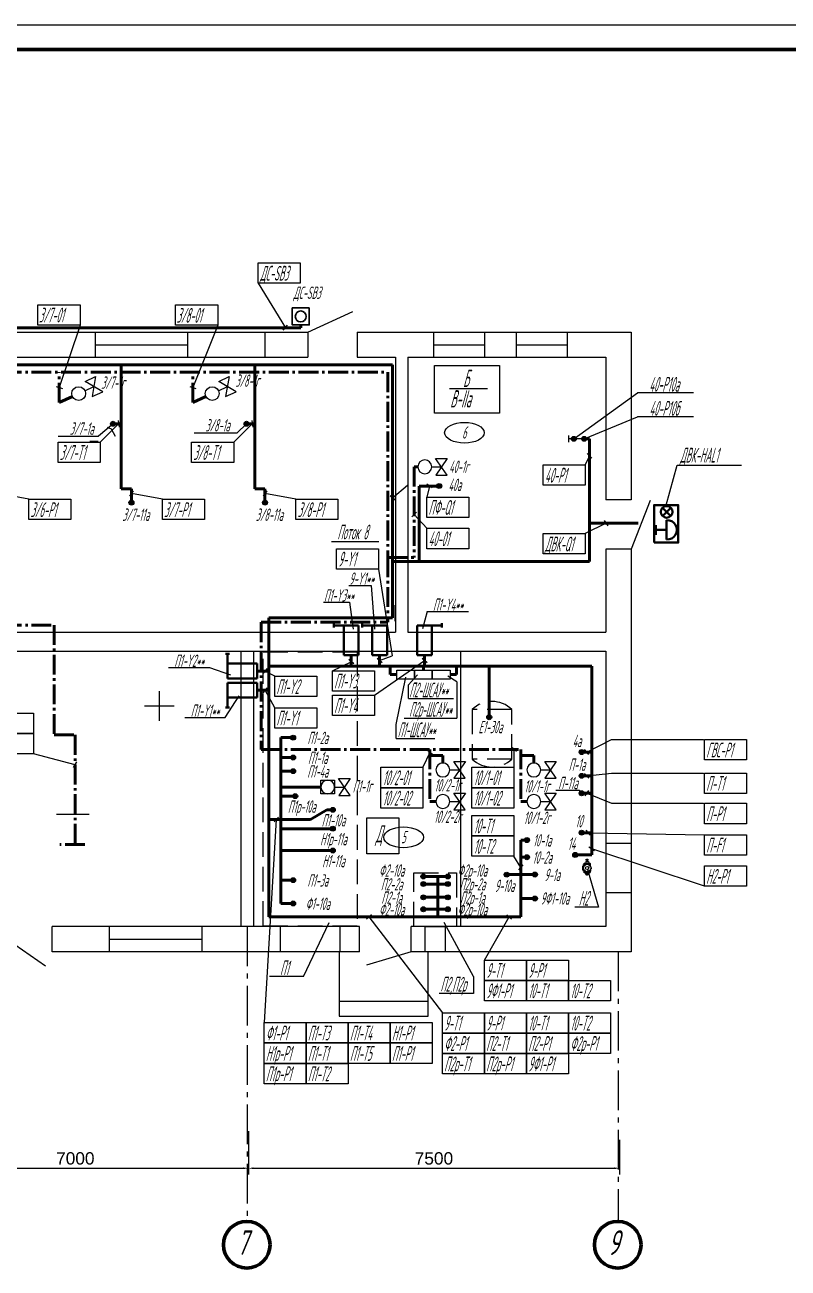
# Model space of a CAD drawing. Header units: millimetres. Extents: x -680 to 9204, y -4430 to 7779.
# Drawn here: x 4175.1 to 4329.4, y -3058.2 to -2806.8 of the extents above; entities that cross this region are included whole.
import ezdxf
from ezdxf.enums import TextEntityAlignment as Align

# ---------------------------------------------------------------- set-up
doc = ezdxf.new("R2010")
doc.units = ezdxf.units.MM
doc.linetypes.add('gost5', pattern=[7, 5, -2, 0])
doc.linetypes.add('gost6', pattern=[12, 8, -1.5, 1, -1.5])
doc.layers.get('Defpoints').update_dxf_attribs({"color": 33})
for name, color, linetype, lineweight in [('Арматура', 1, 'Continuous', 25), ('Выноска', 137, 'Continuous', 20), ('Датчики', 31, 'Continuous', 50), ('Невидимая', 7, 'gost5', 25), ('оборудование', 7, 'Continuous', 40), ('Первичник', 210, 'Continuous', 25), ('Пн.кабель', 4, 'Continuous', 50), ('Строительный', 7, 'Continuous', 25), ('Текст_КИП', 2, 'Continuous', 25), ('Толст.рамка', 7, 'Continuous', 60), ('Тонк.рамка', 10, 'Continuous', 20), ('Эл.кабель', 2, 'Continuous', 50)]:
    doc.layers.add(name, color=color, linetype=linetype, lineweight=lineweight)
doc.layers.add('Осевая', color=130, linetype='gost6')
doc.layers.add('Текст.', color=51, linetype='Continuous')
doc.styles.add('Simplex', font='simplex.shx', dxfattribs={"width": 0.7, "oblique": 15})
doc.styles.get("Standard").update_dxf_attribs({"font": 'arial.ttf'})
doc.dimstyles.new('ISO-25', dxfattribs={"dimtxt": 2.5, "dimasz": 2.5, "dimexe": 1.25, "dimexo": 0.625, "dimtad": 1, "dimtxsty": 'Standard', "dimcen": 2.5, "dimadec": 0, "dimazin": 0, "dimtfac": 1, "dimtmove": 0, "dimatfit": 3, "dimfxl": 1, "dimarcsym": 0})
doc.dimstyles.get("Standard").update_dxf_attribs({"dimtxt": 0.18, "dimasz": 0.18, "dimexe": 0.18, "dimexo": 0.0625, "dimgap": 0.09, "dimtad": 0, "dimtih": 1, "dimtoh": 1, "dimdec": 4, "dimzin": 0, "dimdsep": 46, "dimtxsty": 'Standard', "dimcen": 0.09, "dimadec": 0, "dimazin": 0, "dimtfac": 1, "dimtdec": 4, "dimtofl": 0, "dimtmove": 0, "dimatfit": 3, "dimfxl": 1, "dimtolj": 1, "dimtzin": 0, "dimarcsym": 0})

# ---------------------------------------------------------------- blocks, each defined once
blk = doc.blocks.new('A$C1EE30751')
at = {"layer": 'Арматура', "linetype": 'ByBlock'}
for p, q in [((4.84, -1.65), (0, 1.68)), ((0, 1.68), (0, -1.68)), ((0, -1.68), (4.84, 1.66)), ((2.43, 2.83), (2.43, 0)), ((4.84, 1.66), (4.84, -1.65))]:
    blk.add_line(p, q, dxfattribs=at)
blk.add_circle((2.43, 4.83), 2, dxfattribs=at)
blk = doc.blocks.new('Конечник')
at = {"layer": 'оборудование', "color": 0}
for p, q in [((8067.69, -7992.4), (8068.54, -7992.4)), ((8068.12, -7997.4), (8068.12, -7992.4)), ((8068.12, -7994.4), (8074.12, -7994.4)), ((8074.12, -7994.4), (8074.12, -7997.4)), ((8074.12, -7997.4), (8068.12, -7997.4))]:
    blk.add_line(p, q, dxfattribs=at)
blk = doc.blocks.new('*D55')
at = {"color": 0, "lineweight": -2, "ltscale": 0.2, "transparency": 16777216}
for p, q in [((4220.32, -3030.51), (4220.32, -3039.23)), ((4150.32, -3037.36), (4150.32, -3036.73)), ((4151.32, -3037.98), (4219.32, -3037.98))]:
    blk.add_line(p, q, dxfattribs=at)
at = {"color": 0, "ltscale": 0.2, "transparency": 16777216}
for points in [[(4151.32, -3037.81), (4151.32, -3038.15), (4150.32, -3037.98)], [(4219.32, -3037.81), (4219.32, -3038.15), (4220.32, -3037.98)]]:
    blk.add_solid(points, dxfattribs=at)
at = {"layer": 'Defpoints', "color": 0, "ltscale": 0.2, "transparency": 16777216}
for p in [(4220.32, -3029.88), (4150.32, -3037.98), (4220.32, -3037.98)]:
    blk.add_point(p, dxfattribs=at)
at = {"color": 0, "ltscale": 0.2, "transparency": 16777216, "insert": (4185.32, -3036), "char_height": 2.5, "attachment_point": 5, "bg_fill": 3, "box_fill_scale": 1.1, "bg_fill_color": 256, "bg_fill_true_color": 13158600, "bg_fill_transparency": 0}
blk.add_mtext('7000', dxfattribs=at)
blk = doc.blocks.new('_None')
blk = doc.blocks.new('*D56')
at = {"color": 0, "lineweight": -2, "ltscale": 0.2, "transparency": 16777216}
for p, q in [((4295.32, -3032.26), (4295.32, -3039.23)), ((4220.32, -3034.62), (4220.32, -3039.23)), ((4221.32, -3037.98), (4294.32, -3037.98))]:
    blk.add_line(p, q, dxfattribs=at)
at = {"color": 0, "ltscale": 0.2, "transparency": 16777216}
for points in [[(4221.32, -3037.81), (4221.32, -3038.15), (4220.32, -3037.98)], [(4294.32, -3037.81), (4294.32, -3038.15), (4295.32, -3037.98)]]:
    blk.add_solid(points, dxfattribs=at)
at = {"layer": 'Defpoints', "color": 0, "ltscale": 0.2, "transparency": 16777216}
for p in [(4295.32, -3031.64), (4220.32, -3034), (4295.32, -3037.98)]:
    blk.add_point(p, dxfattribs=at)
at = {"color": 0, "ltscale": 0.2, "transparency": 16777216, "insert": (4257.82, -3036), "char_height": 2.5, "attachment_point": 5, "bg_fill": 3, "box_fill_scale": 1.1, "bg_fill_color": 256, "bg_fill_true_color": 13158600, "bg_fill_transparency": 0}
blk.add_mtext('7500', dxfattribs=at)

msp = doc.modelspace()

# ---------------------------------------------------------------- hatches: boundary and pattern name
at = {"layer": 'Первичник'}
h = msp.add_hatch(color=256, dxfattribs=at)
edge = h.paths.add_edge_path()
edge.add_arc((4192.944, -2887.445), 0.5, 0, 360)
h = msp.add_hatch(color=256, dxfattribs=at)
edge = h.paths.add_edge_path()
edge.add_arc((4219.944, -2887.445), 0.5, 0, 360)
h = msp.add_hatch(color=256, dxfattribs=at)
edge = h.paths.add_edge_path()
edge.add_arc((4286.105, -2890.485), 0.5, 0, 360)
h = msp.add_hatch(color=256, dxfattribs=at)
edge = h.paths.add_edge_path()
edge.add_arc((4288.18, -2890.485), 0.5, 0, 360)
h = msp.add_hatch(color=256, dxfattribs=at)
edge = h.paths.add_edge_path()
edge.add_arc((4258.898, -2900.031), 0.5, 0, 360)
h = msp.add_hatch(color=256, dxfattribs=at)
edge = h.paths.add_edge_path()
edge.add_arc((4196.666, -2903.381), 0.5, 0, 360)
h = msp.add_hatch(color=256, dxfattribs=at)
edge = h.paths.add_edge_path()
edge.add_arc((4223.666, -2903.381), 0.5, 0, 360)
h = msp.add_hatch(color=256, dxfattribs=at)
edge = h.paths.add_edge_path()
edge.add_arc((4269, -2946.774), 0.5, 0, 360)
h = msp.add_hatch(color=256, dxfattribs=at)
edge = h.paths.add_edge_path()
edge.add_arc((4229.367, -2950.908), 0.5, 0, 360)
h = msp.add_hatch(color=256, dxfattribs=at)
edge = h.paths.add_edge_path()
edge.add_arc((4287.686, -2953.826), 0.5, 0, 360)
h = msp.add_hatch(color=256, dxfattribs=at)
edge = h.paths.add_edge_path()
edge.add_arc((4229.367, -2954.937), 0.5, 0, 360)
h = msp.add_hatch(color=256, dxfattribs=at)
edge = h.paths.add_edge_path()
edge.add_arc((4229.367, -2957.688), 0.5, 0, 360)
h = msp.add_hatch(color=256, dxfattribs=at)
edge = h.paths.add_edge_path()
edge.add_arc((4287.686, -2958.626), 0.5, 0, 360)
h = msp.add_hatch(color=256, dxfattribs=at)
edge = h.paths.add_edge_path()
edge.add_arc((4229.78, -2962.727), 0.5, 0, 360)
h = msp.add_hatch(color=256, dxfattribs=at)
edge = h.paths.add_edge_path()
edge.add_arc((4287.686, -2962.157), 0.5, 0, 360)
h = msp.add_hatch(color=256, dxfattribs=at)
edge = h.paths.add_edge_path()
edge.add_arc((4237.383, -2965.503), 0.5, 0, 360)
h = msp.add_hatch(color=256, dxfattribs=at)
edge = h.paths.add_edge_path()
edge.add_arc((4237.383, -2969.314), 0.5, 0, 360)
h = msp.add_hatch(color=256, dxfattribs=at)
edge = h.paths.add_edge_path()
edge.add_arc((4276.626, -2971.621), 0.5, 0, 360)
h = msp.add_hatch(color=256, dxfattribs=at)
edge = h.paths.add_edge_path()
edge.add_arc((4287.686, -2970.133), 0.5, 0, 360)
h = msp.add_hatch(color=256, dxfattribs=at)
edge = h.paths.add_edge_path()
edge.add_arc((4237.383, -2973.739), 0.5, 0, 360)
h = msp.add_hatch(color=256, dxfattribs=at)
edge = h.paths.add_edge_path()
edge.add_arc((4276.626, -2975.085), 0.5, 0, 360)
h = msp.add_hatch(color=256, dxfattribs=at)
edge = h.paths.add_edge_path()
edge.add_arc((4286.393, -2974.627), 0.5, 0, 360)
h = msp.add_hatch(color=256, dxfattribs=at)
edge = h.paths.add_edge_path()
edge.add_arc((4255.681, -2978.983), 0.5, 0, 360)
h = msp.add_hatch(color=256, dxfattribs=at)
edge = h.paths.add_edge_path()
edge.add_arc((4260.63, -2978.983), 0.5, 0, 360)
h = msp.add_hatch(color=256, dxfattribs=at)
edge = h.paths.add_edge_path()
edge.add_arc((4272.532, -2978.607), 0.5, 0, 360)
h = msp.add_hatch(color=256, dxfattribs=at)
edge = h.paths.add_edge_path()
edge.add_arc((4278.24, -2978.598), 0.5, 0, 360)
h = msp.add_hatch(color=256, dxfattribs=at)
edge = h.paths.add_edge_path()
edge.add_arc((4229.367, -2979.731), 0.5, 0, 360)
h = msp.add_hatch(color=256, dxfattribs=at)
edge = h.paths.add_edge_path()
edge.add_arc((4255.681, -2980.507), 0.5, 0, 360)
h = msp.add_hatch(color=256, dxfattribs=at)
edge = h.paths.add_edge_path()
edge.add_arc((4260.63, -2980.507), 0.5, 0, 360)
h = msp.add_hatch(color=256, dxfattribs=at)
edge = h.paths.add_edge_path()
edge.add_arc((4229.367, -2984.429), 0.5, 0, 360)
h = msp.add_hatch(color=256, dxfattribs=at)
edge = h.paths.add_edge_path()
edge.add_arc((4255.681, -2983.198), 0.5, 0, 360)
h = msp.add_hatch(color=256, dxfattribs=at)
edge = h.paths.add_edge_path()
edge.add_arc((4260.63, -2983.198), 0.5, 0, 360)
h = msp.add_hatch(color=256, dxfattribs=at)
edge = h.paths.add_edge_path()
edge.add_arc((4278.24, -2983.448), 0.5, 0, 360)
h = msp.add_hatch(color=256, dxfattribs=at)
edge = h.paths.add_edge_path()
edge.add_arc((4255.681, -2985.612), 0.5, 0, 360)
h = msp.add_hatch(color=256, dxfattribs=at)
edge = h.paths.add_edge_path()
edge.add_arc((4260.63, -2985.612), 0.5, 0, 360)

# ---------------------------------------------------------------- linework, layer by layer
at = {"color": 6}
for p, q in [((4257.958, -2875.682), (4271.097, -2875.682)), ((4257.958, -2885.294), (4257.958, -2875.682)), ((4271.097, -2875.682), (4271.097, -2885.294)), ((4260.983, -2880.305), (4268.65, -2880.305)), ((4271.097, -2885.294), (4257.958, -2885.294)), ((4244.232, -2967.13), (4250.706, -2967.13)), ((4244.232, -2974.427), (4244.232, -2967.13)), ((4250.706, -2967.13), (4250.706, -2974.427)), ((4250.706, -2974.427), (4244.232, -2974.427))]:
    msp.add_line(p, q, dxfattribs=at)
for p, q in [((4285.116, -2891.137), (4285.116, -2889.833)), ((4288.18, -2890.485), (4285.116, -2890.485)), ((4263.275, -2989.104), (4263.275, -2933.404)), ((4231.485, -2999.202), (4236.629, -2988.318)), ((4265.846, -2999.202), (4259.87, -2988.318)), ((4231.485, -2999.202), (4224.548, -2999.202)), ((4265.846, -2999.202), (4265.846, -3002.669)), ((4265.846, -3002.669), (4258.909, -3002.669))]:
    msp.add_line(p, q)
at = {"lineweight": 40, "ltscale": 0.2}
for p, q in [((4305.706, -2906.093), (4304.041, -2904.428)), ((4305.706, -2904.428), (4304.041, -2906.093)), ((4302.686, -2909.876), (4302.686, -2907.956)), ((4304.867, -2906.92), (4304.867, -2910.846)), ((4304.867, -2908.883), (4302.669, -2908.883))]:
    msp.add_line(p, q, dxfattribs=at)
at = {"color": 3, "ltscale": 0.2}
for p, q in [((4202.308, -2947.504), (4202.308, -2941.504)), ((4199.308, -2944.504), (4205.308, -2944.504)), ((4180.644, -2994.204), (4180.644, -2989.104))]:
    msp.add_line(p, q, dxfattribs=at)
at = {"color": 4, "ltscale": 0.6}
msp.add_line((4181.502, -2966.404), (4188.102, -2966.404), dxfattribs=at)
at = {"color": 121}
for p, q in [((4289.541, -2976.516), (4288.041, -2976.516)), ((4288.339, -2976.266), (4289.251, -2976.266)), ((4289.101, -2975.611), (4288.479, -2975.611)), ((4289.077, -2975.925), (4288.506, -2975.925)), ((4288.506, -2975.925), (4288.506, -2976.031)), ((4289.077, -2975.963), (4288.506, -2975.963)), ((4289.077, -2976.031), (4288.506, -2976.031)), ((4288.925, -2975.524), (4288.632, -2975.524)), ((4288.925, -2975.699), (4288.632, -2975.699)), ((4288.886, -2975.822), (4288.697, -2975.822)), ((4288.886, -2975.822), (4288.886, -2975.925)), ((4289.077, -2975.925), (4289.077, -2976.031)), ((4287.841, -2976.903), (4287.841, -2977.628)), ((4287.841, -2976.903), (4288.088, -2976.903)), ((4287.841, -2977.628), (4288.088, -2977.628)), ((4287.916, -2976.903), (4287.916, -2977.628)), ((4288.465, -2976.591), (4288.041, -2976.591)), ((4288.465, -2977.941), (4288.041, -2977.941)), ((4289.541, -2978.016), (4288.041, -2978.016)), ((4288.089, -2977.004), (4288.089, -2976.591)), ((4288.089, -2977.527), (4288.089, -2977.941)), ((4288.339, -2978.266), (4289.251, -2978.266)), ((4289.077, -2978.5), (4288.506, -2978.5)), ((4288.506, -2978.607), (4288.506, -2978.5)), ((4289.077, -2978.568), (4288.506, -2978.568)), ((4289.077, -2978.607), (4288.506, -2978.607)), ((4288.697, -2978.709), (4288.697, -2978.607)), ((4288.886, -2978.709), (4288.697, -2978.709)), ((4288.886, -2978.709), (4288.886, -2978.607)), ((4289.077, -2978.607), (4289.077, -2978.5)), ((4289.541, -2976.591), (4289.118, -2976.591)), ((4289.541, -2977.941), (4289.118, -2977.941)), ((4289.494, -2977.004), (4289.494, -2976.591)), ((4289.494, -2977.527), (4289.494, -2977.941))]:
    msp.add_line(p, q, dxfattribs=at)
at = {"color": 121, "ltscale": 3}
for p, q in [((4288.506, -2976.031), (4288.434, -2976.266)), ((4288.697, -2975.822), (4288.697, -2975.925)), ((4289.077, -2976.031), (4289.149, -2976.266)), ((4288.506, -2978.5), (4288.434, -2978.266)), ((4289.077, -2978.5), (4289.149, -2978.266)), ((4289.492, -2977.202), (4289.72, -2977.202)), ((4289.492, -2977.322), (4289.72, -2977.322))]:
    msp.add_line(p, q, dxfattribs=at)
at = {"color": 121, "linetype": 'Continuous', "ltscale": 10}
msp.add_line((4287.981, -2977.628), (4287.981, -2977.916), dxfattribs=at)
at = {"color": 3, "lineweight": 30}
msp.add_lwpolyline([(4232.612, -2864.004), (4229.18, -2864.004), (4229.18, -2867.436), (4232.612, -2867.436)], close=True, dxfattribs=at)
at = {"lineweight": 40, "ltscale": 0.2}
msp.add_lwpolyline([(4302.342, -2911.465), (4302.342, -2903.874), (4307.203, -2903.874), (4307.203, -2911.465)], close=True, dxfattribs=at)
for points in [[(4250.303, -2939.091), (4250.303, -2937.238), (4253.898, -2937.238), (4253.898, -2939.091)], [(4253.898, -2939.091), (4253.898, -2937.238), (4257.494, -2937.238), (4257.494, -2939.091)], [(4257.494, -2939.091), (4257.494, -2937.238), (4261.09, -2937.238), (4261.09, -2939.091)], [(4234.95, -2959.494), (4237.75, -2959.494), (4237.75, -2962.294), (4234.95, -2962.294)]]:
    msp.add_lwpolyline(points, close=True)
at = {"color": 7, "lineweight": 30}
msp.add_circle((4230.899, -2865.746), 1.115, dxfattribs=at)
at = {"lineweight": 40, "ltscale": 0.2}
msp.add_circle((4304.867, -2905.254), 1.178, dxfattribs=at)
at = {"color": 121}
for radius in [0.75, 0.325]:
    msp.add_circle((4288.791, -2977.266), radius, dxfattribs=at)
at = {"lineweight": 60}
for centre in [(4219.98, -3053.46), (4294.98, -3053.46)]:
    msp.add_circle(centre, 4.718, dxfattribs=at)
at = {"lineweight": 40, "ltscale": 0.2}
msp.add_arc((4304.957, -2908.885), 1.963, 267.39365, 92.60635, dxfattribs=at)
at = {"color": 121}
for centre, start, end in [((4288.339, -2976.516), 90, 180), ((4289.244, -2976.516), 0, 90), ((4288.339, -2978.016), 180, 270), ((4289.244, -2978.016), 270, 0)]:
    msp.add_arc(centre, 0.25, start, end, dxfattribs=at)
at = {"layer": 'Defpoints'}
for p, q in [((4191.745, -2888.103), (4192.547, -2888.466)), ((4192.547, -2888.466), (4193.402, -2889.92)), ((4192.57, -2888.453), (4193.402, -2889.92)), ((4189.949, -2891.055), (4188.262, -2891.041))]:
    msp.add_line(p, q, dxfattribs=at)
at = {"layer": 'Defpoints', "ltscale": 0.2}
msp.add_line((4249.987, -2927.366), (4249.987, -2924.144), dxfattribs=at)
at = {"layer": 'Defpoints'}
for centre in [(4263.984, -2889.251), (4251.693, -2971.066)]:
    msp.add_ellipse(centre, major_axis=(-4, 0), ratio=0.525, dxfattribs=at)
at = {"layer": 'Выноска', "color": 3}
for p, q in [((4222.31, -2859.011), (4227.802, -2868.009)), ((4227.361, -2868.51), (4228.242, -2867.507)), ((4194.083, -2887.445), (4190.335, -2891.148)), ((4193.988, -2886.784), (4194.178, -2888.106)), ((4221.083, -2887.445), (4217.335, -2891.148)), ((4220.988, -2886.784), (4221.178, -2888.106)), ((4288.795, -2893.421), (4289.711, -2894.392)), ((4289.253, -2893.906), (4288.399, -2895.739)), ((4197.048, -2901.005), (4196.274, -2902.092)), ((4224.048, -2901.005), (4223.274, -2902.092)), ((4252.503, -2899.953), (4249.457, -2902.453)), ((4256.931, -2900.031), (4256.362, -2902.253)), ((4257.487, -2900.401), (4256.376, -2899.661)), ((4175.918, -2902.705), (4169.661, -2901.549)), ((4202.918, -2902.705), (4196.661, -2901.549)), ((4229.918, -2902.705), (4223.661, -2901.549)), ((4249.961, -2902.89), (4248.953, -2902.016)), ((4292.629, -2907.531), (4288.399, -2909.65)), ((4292.26, -2906.975), (4292.998, -2908.087)), ((4246.68, -2911.34), (4237.143, -2911.34)), ((4246.606, -2916.816), (4249.35, -2934.395)), ((4237.301, -2937.367), (4241.092, -2935.574)), ((4241.596, -2936.011), (4240.588, -2935.137)), ((4245.796, -2942.317), (4255.928, -2935.313)), ((4247.345, -2935.75), (4246.337, -2934.876)), ((4246.841, -2935.313), (4249.35, -2934.395)), ((4256.432, -2935.75), (4255.424, -2934.876)), ((4224.109, -2936.934), (4223.234, -2937.942)), ((4225.624, -2938.494), (4223.671, -2937.438)), ((4250.216, -2948.261), (4252.119, -2938.651)), ((4252.672, -2940.206), (4254.497, -2938.179)), ((4262.462, -2939.654), (4260.629, -2938.457)), ((4224.109, -2940.811), (4223.234, -2941.819)), ((4225.624, -2944.862), (4223.671, -2941.315)), ((4252.672, -2943.025), (4252.672, -2940.206)), ((4262.462, -2939.654), (4262.462, -2946.939)), ((4252.672, -2943.025), (4261.779, -2943.025)), ((4250.216, -2951.079), (4250.216, -2948.261)), ((4251.827, -2946.939), (4262.462, -2946.939)), ((4250.216, -2951.079), (4258.009, -2951.079)), ((4288.703, -2953.826), (4293.691, -2951.299)), ((4293.691, -2951.299), (4299.305, -2951.299)), ((4293.691, -2951.299), (4312.337, -2951.299)), ((4289.15, -2954.321), (4288.256, -2953.331)), ((4289.15, -2959.121), (4288.256, -2958.131)), ((4288.703, -2958.626), (4293.691, -2958.07)), ((4293.691, -2958.07), (4299.305, -2958.07)), ((4293.691, -2958.07), (4312.337, -2958.07)), ((4289.08, -2961.606), (4288.325, -2962.707)), ((4288.703, -2962.157), (4293.691, -2964.185)), ((4293.691, -2964.185), (4299.305, -2964.185)), ((4293.691, -2964.185), (4312.337, -2964.185)), ((4225.929, -2967.46), (4223.491, -3008.532)), ((4226.366, -2966.955), (4225.491, -2967.964)), ((4289.502, -2970.623), (4288.594, -2969.644)), ((4289.048, -2970.133), (4312.521, -2970.531)), ((4289.16, -2973.004), (4290.279, -2973.732)), ((4312.521, -2980.96), (4289.72, -2973.368)), ((4275.386, -2977.14), (4273.986, -2974.902)), ((4275.823, -2976.636), (4274.949, -2977.645)), ((4245.167, -2986.713), (4244.188, -2987.62)), ((4244.678, -2987.166), (4259.536, -3006.53)), ((4268.031, -2995.881), (4273.029, -2987.166)), ((4272.525, -2986.729), (4273.533, -2987.604))]:
    msp.add_line(p, q, dxfattribs=at)
at = {"layer": 'Выноска', "color": 4}
for p, q in [((4186.268, -2867.479), (4182.073, -2880.093)), ((4214.101, -2867.526), (4209.073, -2880.093)), ((4181.44, -2879.883), (4182.707, -2880.303)), ((4208.44, -2879.883), (4209.707, -2880.303)), ((4254.321, -2905.32), (4253.368, -2906.255)), ((4253.845, -2905.787), (4256.362, -2908.578)), ((4256.997, -2953.913), (4255.597, -2956.908)), ((4257.501, -2954.35), (4256.493, -2953.475)), ((4274.49, -2953.736), (4273.481, -2952.861)), ((4273.986, -2953.298), (4273.986, -2956.908)), ((4185.295, -2956.393), (4176.864, -2954.203)), ((4184.956, -2956.968), (4185.634, -2955.818))]:
    msp.add_line(p, q, dxfattribs=at)
at = {"layer": 'Выноска', "color": 6, "linetype": 'Continuous'}
for p, q in [((4286.105, -2890.485), (4299, -2881.157)), ((4310.289, -2881.157), (4299, -2881.157)), ((4288.18, -2890.485), (4299, -2886.032)), ((4310.289, -2886.032), (4299, -2886.032)), ((4192.944, -2887.445), (4189.978, -2889.94)), ((4219.944, -2887.445), (4218.045, -2889.281)), ((4181.881, -2889.94), (4189.978, -2889.94)), ((4209.345, -2889.281), (4218.045, -2889.281)), ((4304.773, -2903.874), (4307.017, -2895.787)), ((4307.017, -2895.787), (4319.973, -2895.787)), ((4240.6, -2920.124), (4245.127, -2920.124)), ((4245.099, -2920.124), (4245.812, -2928.968)), ((4235.485, -2923.513), (4240.783, -2923.513)), ((4240.783, -2923.513), (4241.472, -2928.968)), ((4256.451, -2925.385), (4255.51, -2928.926)), ((4256.451, -2925.385), (4264.801, -2925.385)), ((4204.129, -2936.724), (4212.479, -2936.724)), ((4212.479, -2936.724), (4216.702, -2938.18)), ((4215.623, -2946.866), (4218.455, -2942.423)), ((4207.448, -2946.866), (4215.623, -2946.866)), ((4287.272, -2961.567), (4282.455, -2961.567)), ((4287.686, -2962.157), (4287.272, -2961.567))]:
    msp.add_line(p, q, dxfattribs=at)
at = {"layer": 'Выноска', "color": 3}
for points in [[(4222.31, -2854.891), (4230.805, -2854.891), (4230.805, -2859.011), (4222.31, -2859.011)], [(4181.84, -2891.148), (4190.335, -2891.148), (4190.335, -2895.268), (4181.84, -2895.268)], [(4208.84, -2891.148), (4217.335, -2891.148), (4217.335, -2895.268), (4208.84, -2895.268)], [(4279.903, -2895.739), (4288.399, -2895.739), (4288.399, -2899.859), (4279.903, -2899.859)], [(4175.918, -2902.705), (4184.414, -2902.705), (4184.414, -2906.825), (4175.918, -2906.825)], [(4202.918, -2902.705), (4211.414, -2902.705), (4211.414, -2906.825), (4202.918, -2906.825)], [(4229.918, -2902.705), (4238.414, -2902.705), (4238.414, -2906.825), (4229.918, -2906.825)], [(4256.362, -2902.253), (4264.857, -2902.253), (4264.857, -2906.373), (4256.362, -2906.373)], [(4279.903, -2909.65), (4288.399, -2909.65), (4288.399, -2913.77), (4279.903, -2913.77)], [(4238.111, -2912.696), (4246.606, -2912.696), (4246.606, -2916.816), (4238.111, -2916.816)], [(4225.624, -2938.494), (4234.119, -2938.494), (4234.119, -2942.614), (4225.624, -2942.614)], [(4237.301, -2937.367), (4245.796, -2937.367), (4245.796, -2941.487), (4237.301, -2941.487)], [(4237.301, -2942.317), (4245.796, -2942.317), (4245.796, -2946.437), (4237.301, -2946.437)], [(4225.624, -2944.862), (4234.119, -2944.862), (4234.119, -2948.982), (4225.624, -2948.982)], [(4312.521, -2951.299), (4321.017, -2951.299), (4321.017, -2955.419), (4312.521, -2955.419)], [(4312.521, -2958.07), (4321.017, -2958.07), (4321.017, -2962.19), (4312.521, -2962.19)], [(4312.521, -2964.185), (4321.017, -2964.185), (4321.017, -2968.305), (4312.521, -2968.305)], [(4265.49, -2966.662), (4273.986, -2966.662), (4273.986, -2970.782), (4265.49, -2970.782)], [(4265.49, -2970.782), (4273.986, -2970.782), (4273.986, -2974.902), (4265.49, -2974.902)], [(4312.521, -2970.531), (4321.017, -2970.531), (4321.017, -2974.651), (4312.521, -2974.651)], [(4312.521, -2976.84), (4321.017, -2976.84), (4321.017, -2980.96), (4312.521, -2980.96)], [(4268.031, -2995.881), (4276.527, -2995.881), (4276.527, -3000.001), (4268.031, -3000.001)], [(4276.527, -2995.881), (4285.022, -2995.881), (4285.022, -3000.001), (4276.527, -3000.001)], [(4268.031, -3000.001), (4276.527, -3000.001), (4276.527, -3004.121), (4268.031, -3004.121)], [(4276.527, -3000.001), (4285.022, -3000.001), (4285.022, -3004.121), (4276.527, -3004.121)], [(4285.022, -3000.001), (4293.518, -3000.001), (4293.518, -3004.121), (4285.022, -3004.121)], [(4259.536, -3006.53), (4268.031, -3006.53), (4268.031, -3010.65), (4259.536, -3010.65)], [(4268.031, -3006.53), (4276.527, -3006.53), (4276.527, -3010.65), (4268.031, -3010.65)], [(4276.527, -3006.53), (4285.022, -3006.53), (4285.022, -3010.65), (4276.527, -3010.65)], [(4285.022, -3006.53), (4293.518, -3006.53), (4293.518, -3010.65), (4285.022, -3010.65)], [(4223.491, -3008.532), (4231.986, -3008.532), (4231.986, -3012.652), (4223.491, -3012.652)], [(4231.986, -3008.532), (4240.482, -3008.532), (4240.482, -3012.652), (4231.986, -3012.652)], [(4240.482, -3008.532), (4248.977, -3008.532), (4248.977, -3012.652), (4240.482, -3012.652)], [(4248.977, -3008.532), (4257.473, -3008.532), (4257.473, -3012.652), (4248.977, -3012.652)], [(4259.536, -3010.65), (4268.031, -3010.65), (4268.031, -3014.77), (4259.536, -3014.77)], [(4268.031, -3010.65), (4276.527, -3010.65), (4276.527, -3014.77), (4268.031, -3014.77)], [(4276.527, -3010.65), (4285.022, -3010.65), (4285.022, -3014.77), (4276.527, -3014.77)], [(4285.022, -3010.65), (4293.518, -3010.65), (4293.518, -3014.77), (4285.022, -3014.77)], [(4223.491, -3012.652), (4231.986, -3012.652), (4231.986, -3016.772), (4223.491, -3016.772)], [(4231.986, -3012.652), (4240.482, -3012.652), (4240.482, -3016.772), (4231.986, -3016.772)], [(4240.482, -3012.652), (4248.977, -3012.652), (4248.977, -3016.772), (4240.482, -3016.772)], [(4248.977, -3012.652), (4257.473, -3012.652), (4257.473, -3016.772), (4248.977, -3016.772)], [(4223.491, -3016.772), (4231.986, -3016.772), (4231.986, -3020.892), (4223.491, -3020.892)], [(4231.986, -3016.772), (4240.482, -3016.772), (4240.482, -3020.892), (4231.986, -3020.892)], [(4259.536, -3014.77), (4268.031, -3014.77), (4268.031, -3018.89), (4259.536, -3018.89)], [(4268.031, -3014.77), (4276.527, -3014.77), (4276.527, -3018.89), (4268.031, -3018.89)], [(4276.527, -3014.77), (4285.022, -3014.77), (4285.022, -3018.89), (4276.527, -3018.89)]]:
    msp.add_lwpolyline(points, close=True, dxfattribs=at)
at = {"layer": 'Выноска', "color": 4}
for points in [[(4177.772, -2863.359), (4186.268, -2863.359), (4186.268, -2867.479), (4177.772, -2867.479)], [(4205.605, -2863.406), (4214.101, -2863.406), (4214.101, -2867.526), (4205.605, -2867.526)], [(4256.362, -2908.578), (4264.857, -2908.578), (4264.857, -2912.698), (4256.362, -2912.698)], [(4168.368, -2945.963), (4176.864, -2945.963), (4176.864, -2950.083), (4168.368, -2950.083)], [(4168.368, -2950.083), (4176.864, -2950.083), (4176.864, -2954.203), (4168.368, -2954.203)], [(4247.101, -2956.908), (4255.597, -2956.908), (4255.597, -2961.028), (4247.101, -2961.028)], [(4265.49, -2956.908), (4273.986, -2956.908), (4273.986, -2961.028), (4265.49, -2961.028)], [(4247.101, -2961.028), (4255.597, -2961.028), (4255.597, -2965.148), (4247.101, -2965.148)], [(4265.49, -2961.028), (4273.986, -2961.028), (4273.986, -2965.148), (4265.49, -2965.148)]]:
    msp.add_lwpolyline(points, close=True, dxfattribs=at)
at = {"layer": 'Невидимая'}
for p, q in [((4273.577, -2945.228), (4265.547, -2945.228)), ((4265.547, -2945.228), (4265.547, -2955.228)), ((4273.577, -2955.228), (4273.577, -2945.228)), ((4273.577, -2955.228), (4265.547, -2955.228))]:
    msp.add_line(p, q, dxfattribs=at)
for points in [[(4242.311, -2989.004), (4223.311, -2989.004), (4223.311, -2933.567), (4242.311, -2933.567)], [(4253.727, -2978.262), (4262.394, -2978.262), (4262.394, -2989.104), (4253.727, -2989.104)], [(4226.811, -2989.004), (4238.811, -2989.004), (4238.811, -2994.204), (4226.811, -2994.204)], [(4256.061, -2989.104), (4260.061, -2989.104), (4260.061, -2994.204), (4256.061, -2994.204)]]:
    msp.add_lwpolyline(points, close=True, dxfattribs=at)
for centre, start, end in [((4269.562, -2949.384), 45.98683, 134.01317), ((4269.562, -2951.072), 225.98683, 314.01317)]:
    msp.add_arc(centre, 5.778, start, end, dxfattribs=at)
at = {"layer": 'Осевая', "color": 5}
for p, q in [((4220.061, -2989.104), (4220.061, -3048.742)), ((4295.061, -2994.204), (4295.061, -3048.742))]:
    msp.add_line(p, q, dxfattribs=at)
at = {"layer": 'Первичник'}
for centre in [(4192.944, -2887.445), (4219.944, -2887.445), (4286.105, -2890.485), (4288.18, -2890.485), (4258.898, -2900.031), (4196.666, -2903.381), (4223.666, -2903.381), (4269, -2946.774), (4229.367, -2950.908), (4287.686, -2953.826), (4229.367, -2954.937), (4229.367, -2957.688), (4287.686, -2958.626), (4229.78, -2962.727), (4287.686, -2962.157), (4237.383, -2965.503), (4237.383, -2969.314), (4276.626, -2971.621), (4287.686, -2970.133), (4237.383, -2973.739), (4276.626, -2975.085), (4286.393, -2974.627), (4255.681, -2978.983), (4260.63, -2978.983), (4272.532, -2978.607), (4278.24, -2978.598), (4229.367, -2979.731), (4255.681, -2980.507), (4260.63, -2980.507), (4229.367, -2984.429), (4255.681, -2983.198), (4260.63, -2983.198), (4278.24, -2983.448), (4255.681, -2985.612), (4260.63, -2985.612)]:
    msp.add_circle(centre, 0.5, dxfattribs=at)
at = {"layer": 'Пн.кабель', "linetype": 'gost6', "ltscale": 0.5}
for p, q in [((4014.468, -2877.033), (4248.5, -2877.033)), ((4182.073, -2883.153), (4182.073, -2877.033)), ((4209.073, -2883.153), (4209.073, -2877.033)), ((4248.5, -2877.033), (4248.5, -2916.184)), ((4184.73, -2881.926), (4182.073, -2883.153)), ((4211.73, -2881.926), (4209.073, -2883.153)), ((4253.845, -2896.141), (4253.845, -2914.461)), ((4254.563, -2896.141), (4253.845, -2896.141)), ((4248.5, -2914.461), (4248.5, -2927.571)), ((4248.5, -2914.461), (4253.845, -2914.461)), ((4014.468, -2928.156), (4181.027, -2928.156)), ((4181.027, -2928.156), (4181.027, -2950.365)), ((4222.918, -2927.571), (4248.5, -2927.571)), ((4222.918, -2927.571), (4222.918, -2953.298)), ((4181.027, -2950.365), (4185.295, -2950.365)), ((4185.295, -2950.365), (4185.295, -2972.549)), ((4222.918, -2953.298), (4275.386, -2953.298)), ((4256.997, -2953.298), (4256.997, -2963.811)), ((4275.386, -2953.298), (4275.386, -2963.811)), ((4256.997, -2954.544), (4259.616, -2954.544)), ((4259.616, -2954.544), (4259.616, -2956.043)), ((4275.386, -2954.544), (4278.005, -2954.544)), ((4278.005, -2954.544), (4278.005, -2956.043)), ((4256.997, -2963.811), (4258.216, -2963.811)), ((4275.386, -2963.811), (4276.605, -2963.811)), ((4187.244, -2972.549), (4182.179, -2972.549))]:
    msp.add_line(p, q, dxfattribs=at)
at = {"layer": 'Строительный', "ltscale": 0.6}
msp.add_line((4232.311, -2868.904), (4241.393, -2864.718), dxfattribs=at)
at = {"layer": 'Строительный', "ltscale": 0.2}
for p, q in [((4027.811, -2868.904), (4232.311, -2868.904)), ((4189.311, -2868.904), (4189.311, -2874.004)), ((4208.011, -2868.904), (4208.011, -2874.004)), ((4223.611, -2868.904), (4223.611, -2874.004)), ((4232.311, -2868.904), (4232.311, -2874.004)), ((4242.311, -2868.904), (4297.661, -2868.904)), ((4242.311, -2868.904), (4242.311, -2874.004)), ((4257.761, -2868.904), (4257.761, -2874.004)), ((4268.061, -2868.904), (4268.061, -2874.004)), ((4274.461, -2868.904), (4274.461, -2874.004)), ((4284.761, -2868.904), (4284.761, -2874.004)), ((4297.661, -2868.904), (4297.661, -2902.799)), ((4189.311, -2871.454), (4208.011, -2871.454)), ((4257.761, -2871.454), (4268.061, -2871.454)), ((4274.461, -2871.454), (4284.761, -2871.454)), ((4027.811, -2874.004), (4232.311, -2874.004)), ((4242.311, -2874.004), (4250.061, -2874.004)), ((4250.061, -2874.004), (4250.061, -2929.604)), ((4252.561, -2874.004), (4292.561, -2874.004)), ((4252.561, -2874.004), (4252.561, -2929.604)), ((4292.561, -2874.004), (4292.561, -2902.799)), ((4297.661, -2902.799), (4292.561, -2902.799)), ((4301.519, -2902.93), (4297.661, -2912.799)), ((4292.561, -2912.799), (4292.561, -2929.604)), ((4297.661, -2912.799), (4292.561, -2912.799)), ((4297.661, -2912.799), (4297.661, -2918.944)), ((4252.561, -2917.604), (4252.561, -2929.604)), ((4292.561, -2917.604), (4292.561, -2918.944)), ((4292.561, -2918.944), (4292.561, -2929.604)), ((4297.661, -2918.944), (4297.661, -2994.204)), ((4163.311, -2929.604), (4250.061, -2929.604)), ((4252.561, -2929.604), (4292.561, -2929.604)), ((4163.311, -2933.404), (4292.561, -2933.404)), ((4218.811, -2933.504), (4218.811, -2989.104)), ((4221.311, -2933.504), (4221.311, -2989.104)), ((4292.561, -2933.404), (4292.561, -2989.104)), ((4297.661, -2972.283), (4292.561, -2972.283)), ((4297.661, -2982.283), (4292.561, -2982.283)), ((4242.744, -2989.104), (4180.644, -2989.104)), ((4180.644, -2994.204), (4180.644, -2989.104)), ((4192.244, -2994.204), (4192.244, -2989.104)), ((4210.944, -2994.204), (4210.944, -2989.104)), ((4242.744, -2994.204), (4242.744, -2989.104)), ((4292.561, -2989.104), (4253.244, -2989.104)), ((4253.244, -2994.204), (4253.244, -2989.104)), ((4171.544, -2991.654), (4179.279, -2997.068)), ((4192.244, -2991.654), (4210.944, -2991.654)), ((4242.744, -2994.204), (4180.644, -2994.204)), ((4238.64, -2994.204), (4238.64, -3007.204)), ((4253.244, -2994.204), (4244.188, -2996.903)), ((4297.661, -2994.204), (4253.244, -2994.204)), ((4256.64, -3007.204), (4256.64, -2994.204)), ((4238.64, -3004.204), (4256.64, -3004.204)), ((4238.64, -3007.204), (4256.64, -3007.204))]:
    msp.add_line(p, q, dxfattribs=at)
at = {"layer": 'Толст.рамка'}
msp.add_line((3803.009, -2811.779), (4619.009, -2811.779), dxfattribs=at)
at = {"layer": 'Тонк.рамка'}
msp.add_line((3783.009, -2806.779), (4624.009, -2806.779), dxfattribs=at)
at = {"layer": 'Эл.кабель'}
for p, q in [((4012.968, -2868.009), (4230.896, -2868.009)), ((4230.896, -2867.436), (4230.896, -2868.009)), ((4012.968, -2875.533), (4249.457, -2875.533)), ((4194.621, -2900.589), (4194.621, -2875.533)), ((4221.621, -2900.589), (4221.621, -2875.533)), ((4249.457, -2875.533), (4249.457, -2915.268)), ((4192.944, -2887.445), (4194.621, -2887.445)), ((4219.944, -2887.445), (4221.621, -2887.445)), ((4288.68, -2890.485), (4289.253, -2890.485)), ((4289.253, -2915.268), (4289.253, -2890.485)), ((4194.621, -2900.589), (4196.666, -2900.589)), ((4196.666, -2900.589), (4196.666, -2903.381)), ((4221.621, -2900.589), (4223.666, -2900.589)), ((4223.666, -2900.589), (4223.666, -2903.381)), ((4254.802, -2900.031), (4258.898, -2900.031)), ((4254.802, -2900.031), (4254.802, -2915.268)), ((4299.142, -2907.531), (4289.253, -2907.531)), ((4249.457, -2915.268), (4289.253, -2915.268)), ((4249.457, -2915.268), (4249.457, -2926.656)), ((4224.418, -2926.656), (4234.097, -2926.656)), ((4224.418, -2926.656), (4224.418, -2987.166)), ((4234.097, -2926.656), (4249.457, -2926.656)), ((4241.092, -2934.203), (4241.092, -2936.423)), ((4246.841, -2934.203), (4246.841, -2936.423)), ((4255.928, -2934.203), (4255.928, -2936.423)), ((4222.087, -2937.438), (4224.406, -2937.438)), ((4289.72, -2936.423), (4224.418, -2936.423)), ((4249.001, -2938.164), (4249.001, -2936.423)), ((4250.303, -2938.164), (4249.001, -2938.164)), ((4255.696, -2937.238), (4255.696, -2936.423)), ((4261.09, -2938.164), (4262.392, -2938.164)), ((4262.392, -2938.164), (4262.392, -2936.423)), ((4269, -2946.774), (4269, -2936.423)), ((4289.72, -2974.627), (4289.72, -2936.423)), ((4222.087, -2941.315), (4224.406, -2941.315)), ((4226.893, -2950.908), (4229.367, -2950.908)), ((4226.893, -2984.429), (4226.893, -2950.908)), ((4287.686, -2953.826), (4289.72, -2953.826)), ((4226.893, -2954.937), (4229.367, -2954.937)), ((4226.893, -2957.688), (4229.367, -2957.688)), ((4287.686, -2958.626), (4289.72, -2958.626)), ((4234.95, -2960.894), (4226.893, -2960.894)), ((4226.893, -2962.727), (4229.78, -2962.727)), ((4287.686, -2962.157), (4289.72, -2962.157)), ((4236.143, -2965.503), (4232.881, -2967.46)), ((4236.143, -2965.503), (4237.383, -2965.503)), ((4232.881, -2967.46), (4224.418, -2967.46)), ((4226.893, -2969.314), (4237.383, -2969.314)), ((4287.686, -2970.133), (4289.72, -2970.133)), ((4226.893, -2973.739), (4237.383, -2973.739)), ((4275.386, -2987.166), (4275.386, -2971.621)), ((4275.386, -2971.621), (4276.626, -2971.621)), ((4275.386, -2975.085), (4276.626, -2975.085)), ((4286.393, -2974.627), (4289.72, -2974.627)), ((4255.681, -2978.983), (4260.63, -2978.983)), ((4258.623, -2987.166), (4258.623, -2978.983)), ((4275.386, -2978.607), (4272.532, -2978.607)), ((4275.386, -2978.598), (4278.24, -2978.598)), ((4226.893, -2979.731), (4229.367, -2979.731)), ((4255.681, -2980.507), (4260.63, -2980.507)), ((4255.681, -2983.198), (4260.63, -2983.198)), ((4275.386, -2983.448), (4278.24, -2983.448)), ((4226.893, -2984.429), (4229.367, -2984.429)), ((4255.681, -2985.612), (4260.63, -2985.612)), ((4224.418, -2987.166), (4275.386, -2987.166))]:
    msp.add_line(p, q, dxfattribs=at)

# ---------------------------------------------------------------- block references
at = {"yscale": 0.7, "zscale": 0.7}
for p, xscale, rotation in [((4189.784, -2881.464), 0.7, 114.8100855309056), ((4216.784, -2881.464), 0.7, 114.8100855309056), ((4259.345, -2894.44), -0.7, 90), ((4262.997, -2955.741), -0.7, 90), ((4281.386, -2955.741), -0.7, 90), ((4239.732, -2959.193), -0.7, 90), ((4262.997, -2962.109), -0.7, 90), ((4281.386, -2962.109), -0.7, 90)]:
    msp.add_blockref('A$C1EE30751', p, dxfattribs=dict(at, xscale=xscale, rotation=rotation))
at = {"layer": 'Датчики', "xscale": -1}
for p, rotation in [((-3754.808, 5139.912), 90), ((-3749.059, 5139.912), 90), ((-3852.029, -10937.215), 180)]:
    msp.add_blockref('Конечник', p, dxfattribs=dict(at, rotation=rotation))
at = {"layer": 'Датчики', "rotation": 270}
msp.add_blockref('Конечник', (12251.828, 5139.912), dxfattribs=at)
at = {"layer": 'Датчики'}
msp.add_blockref('Конечник', (-3852.029, 5058.462), dxfattribs=at)

# ---------------------------------------------------------------- texts
at = {"color": 6, "style": 'Simplex', "oblique": 15, "width": 0.4}
for s, p in [('Б', (4263.702, -2880.003)), ('В-IIа', (4261.095, -2884.142)), ('Д', (4246.019, -2972.104))]:
    msp.add_text(s, height=3.5, dxfattribs=at).set_placement(p)
at = {"lineweight": -3, "style": 'Simplex', "oblique": 15, "width": 0.6}
for s, p in [('7', (4217.966, -3055.513)), ('9', (4292.966, -3055.513))]:
    msp.add_text(s, height=5, dxfattribs=at).set_placement(p)
at = {"layer": 'Defpoints', "style": 'Simplex', "oblique": 15, "width": 0.4}
for s, p in [('6', (4263.518, -2890.449)), ('5', (4251.227, -2972.264))]:
    msp.add_text(s, height=2.5, dxfattribs=at).set_placement(p)
at = {"layer": 'Текст.', "style": 'Simplex', "oblique": 15}
for s, width, p in [('П2-ШСАУ**', 0.3, (4252.825, -2942.775)), ('П2р-ШСАУ**', 0.3, (4252.791, -2946.689)), ('П1-ШСАУ**', 0.3, (4250.485, -2950.83)), ('Н2', 0.4, (4287.075, -2984.904)), ('П1', 0.4, (4226.69, -2998.963)), ('П2,П2р', 0.4, (4259.113, -3002.264))]:
    msp.add_text(s, height=3, dxfattribs=dict(at, width=width)).set_placement(p)
at = {"layer": 'Текст_КИП', "style": 'Simplex', "oblique": 15}
for s, width, p in [('ДС-SВ3', 0.4, (4222.647, -2858.501)), ('3/7-01', 0.4, (4177.954, -2866.969)), ('3/8-01', 0.4, (4205.787, -2867.016)), ('3/7-T1', 0.4, (4182.177, -2894.758)), ('3/8-T1', 0.4, (4209.177, -2894.758)), ('ДВК-HAL1', 0.4, (4307.566, -2895.286)), ('40-P1', 0.4, (4280.241, -2899.349)), ('3/6-P1', 0.4, (4176.255, -2906.316)), ('3/7-P1', 0.4, (4203.255, -2906.316)), ('3/8-P1', 0.4, (4230.255, -2906.316)), ('ПФ-Q1', 0.4, (4256.699, -2905.863)), ('Поток 8', 0.4, (4238.285, -2910.846)), ('40-01', 0.4, (4256.699, -2912.189)), ('ДВК-Q1', 0.4, (4280.241, -2913.26)), ('9-Y1', 0.4, (4238.448, -2916.307)), ('П1-Y3', 0.4, (4237.638, -2940.978)), ('П1-Y2', 0.4, (4225.961, -2942.104)), ('П1-Y4', 0.4, (4237.638, -2945.927)), ('П1-Y1', 0.4, (4225.961, -2948.472)), ('ГВС-P1', 0.4, (4312.858, -2954.909)), ('10/2-01', 0.35, (4247.438, -2960.519)), ('10/1-01', 0.35, (4265.827, -2960.519)), ('П-T1', 0.4, (4312.858, -2961.68)), ('10/2-02', 0.35, (4247.438, -2964.639)), ('10/1-02', 0.35, (4265.827, -2964.639)), ('П-P1', 0.4, (4312.858, -2967.796)), ('10-T1', 0.35, (4265.827, -2970.272)), ('10-T2', 0.35, (4265.827, -2974.392)), ('П-F1', 0.4, (4312.858, -2974.142)), ('Н2-P1', 0.4, (4312.858, -2980.45)), ('9-T1', 0.35, (4268.368, -2999.492)), ('9-P1', 0.35, (4276.864, -2999.492)), ('9Ф1-P1', 0.35, (4268.368, -3003.612)), ('10-T1', 0.35, (4276.864, -3003.612)), ('10-T2', 0.35, (4285.36, -3003.612)), ('Ф1-Р1', 0.4, (4223.828, -3012.143)), ('П1-Т3', 0.4, (4232.323, -3012.143)), ('П1-Т4', 0.4, (4240.819, -3012.143)), ('Н1-Р1', 0.4, (4249.314, -3012.143)), ('9-T1', 0.35, (4259.873, -3010.141)), ('9-P1', 0.35, (4268.368, -3010.141)), ('10-T1', 0.35, (4276.864, -3010.141)), ('10-T2', 0.35, (4285.36, -3010.141)), ('Ф2-Р1', 0.4, (4259.873, -3014.261)), ('П2-Т1', 0.4, (4268.368, -3014.261)), ('П2-Р1', 0.4, (4276.864, -3014.261)), ('Ф2р-Р1', 0.4, (4285.36, -3014.261)), ('Н1р-Р1', 0.4, (4223.828, -3016.263)), ('П1-Т1', 0.4, (4232.323, -3016.263)), ('П1-Т5', 0.4, (4240.819, -3016.263)), ('П1-Р1', 0.4, (4249.314, -3016.263)), ('П2р-Т1', 0.4, (4259.873, -3018.381)), ('П2р-Р1', 0.4, (4268.368, -3018.381)), ('9Ф1-P1', 0.35, (4276.864, -3018.381)), ('П1р-Р1', 0.4, (4223.828, -3020.383)), ('П1-Т2', 0.4, (4232.323, -3020.383))]:
    msp.add_text(s, height=3, dxfattribs=dict(at, width=width)).set_placement(p)
at = {"layer": 'Текст_КИП', "style": 'Simplex', "oblique": 15, "width": 0.4}
for s, p in [('ДС-SВ3', (4232.167, -2862.192)), ('3/7-1а', (4186.61, -2889.658)), ('3/8-1а', (4214.074, -2888.998)), ('40а', (4262.034, -2901.044)), ('3/7-11а', (4197.545, -2907.079)), ('3/8-11а', (4224.545, -2907.079)), ('Е1-30а', (4269.232, -2950.023)), ('П1-2а', (4234.326, -2952.217)), ('4а', (4286.725, -2952.819)), ('П1-1а', (4234.326, -2956.245)), ('П-1а', (4286.725, -2957.618)), ('П1-4а', (4234.326, -2958.997)), ('П-11а', (4284.911, -2961.34)), ('П1р-10а', (4231.095, -2966.096)), ('П1-10а', (4237.496, -2968.872)), ('10', (4287.122, -2969.054)), ('Н1р-11а', (4237.496, -2972.684)), ('10-1а', (4279.695, -2972.929)), ('14', (4285.637, -2973.569)), ('10-2а', (4279.695, -2976.393)), ('Н1-11а', (4237.496, -2977.109)), ('Ф2-10а', (4249.261, -2979.03)), ('Ф2р-10а', (4265.589, -2979.03)), ('П1-3а', (4234.326, -2981.039)), ('9-1а', (4281.704, -2979.923)), ('П2-2а', (4249.261, -2981.815)), ('П2р-2а', (4265.589, -2981.815)), ('9-10а', (4272.099, -2982.117)), ('Ф1-10а', (4234.326, -2985.737)), ('П2-1а', (4249.261, -2984.507)), ('П2р-1а', (4265.589, -2984.507)), ('9Ф1-10а', (4282.26, -2984.669)), ('Ф2-10а', (4249.261, -2986.92)), ('Ф2р-10а', (4265.589, -2986.92))]:
    msp.add_text(s, height=2.5, dxfattribs=at).set_placement(p, align=Align.CENTER)
for s, height, p in [('3/7-1г', 2.5, (4192.938, -2879.125)), ('3/8-1г', 2.5, (4220.108, -2878.718)), ('40-Р10а', 3, (4304.348, -2879.452)), ('40-Р10б', 3, (4304.348, -2884.327)), ('40-1г', 2.5, (4262.841, -2896.119)), ('9-Y1**', 2.5, (4243.201, -2918.755)), ('П1-Y3**', 2.5, (4238.615, -2922.144)), ('П1-Y4**', 2.5, (4260.668, -2924.016)), ('П1-Y2**', 2.5, (4208.346, -2935.355)), ('П1-Y1**', 2.5, (4211.542, -2945.462)), ('П1-1г', 2.5, (4243.323, -2960.742)), ('10/2-1г', 2.5, (4260.577, -2960.538)), ('10/1-1г', 2.5, (4278.624, -2960.745)), ('10/2-2г', 2.5, (4260.577, -2966.906)), ('10/1-2г', 2.5, (4278.624, -2967.113))]:
    msp.add_text(s, height=height, dxfattribs=at).set_placement(p, align=Align.MIDDLE)

# ---------------------------------------------------------------- leaders
at = {"layer": 'Выноска', "color": 6, "linetype": 'Continuous'}
msp.add_leader([(4288.871, -2977.581), (4291.069, -2985.198), (4286.304, -2985.198)], dimstyle='Standard', override={"dimasz": 1, "dimtad": 1, "dimdec": 0, "dimtdec": 0, "dimtmove": 2, "dimldrblk": 'DOTSMALL'}, dxfattribs=at)

# ---------------------------------------------------------------- next in the draw order: dimensions: what is measured, and where the dimension line sits
at = {"color": 2, "ltscale": 0.2}
dim = msp.add_linear_dim(base=(4220.324, -3037.98), p1=(4150.324, -3037.98), p2=(4220.324, -3029.885), dimstyle='ISO-25', override={"dimasz": 1, "dimgap": 0.7, "dimdec": 0, "dimlfac": 100, "dimzin": 1, "dimadec": 3, "dimtdec": 0, "dimtmove": 1, "dimldrblk": 'None', "dimfxl": 100, "dimtfill": 1, "dimtfillclr": 256}, dxfattribs=at)
dim.commit()
dim.dimension.update_dxf_attribs({"geometry": '*D55', "text_midpoint": (4185.324, -3036.004)})

# ---------------------------------------------------------------- next in the draw order: dimensions: what is measured, and where the dimension line sits
dim = msp.add_linear_dim(base=(4295.324, -3037.98), p1=(4220.324, -3034), p2=(4295.324, -3031.638), dimstyle='ISO-25', override={"dimasz": 1, "dimgap": 0.7, "dimdec": 0, "dimlfac": 100, "dimzin": 1, "dimadec": 3, "dimtdec": 0, "dimtmove": 1, "dimldrblk": 'None', "dimfxl": 100, "dimtfill": 1, "dimtfillclr": 256}, dxfattribs=at)
dim.commit()
dim.dimension.update_dxf_attribs({"geometry": '*D56', "text_midpoint": (4257.824, -3036.004)})

doc.saveas('drawing.dxf')
